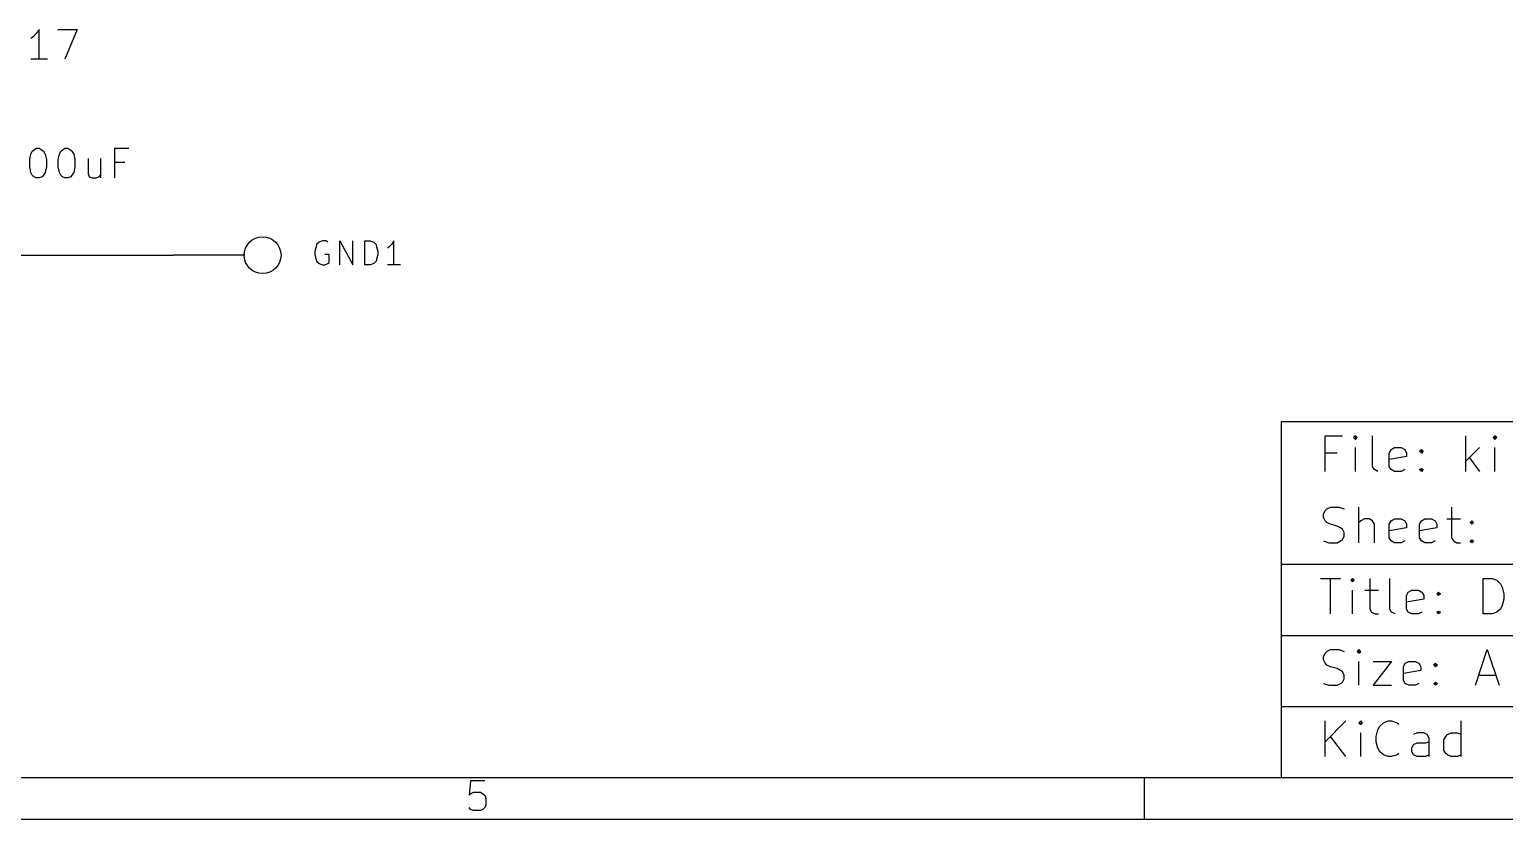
# Model space of a CAD drawing. Extents: x 4000 to 161350, y 4000 to 113000.
# Drawn here: x 97575 to 122410, y 4000 to 17300 of the extents above; entities that cross this region are included whole.
import ezdxf

# ---------------------------------------------------------------- set-up
doc = ezdxf.new("R2010")
doc.units = 0
for name, color, linetype in [('BLACK', 1, 'CONTINUOUS'), ('CYAN', 4, 'CONTINUOUS'), ('GREEN', 3, 'CONTINUOUS'), ('RED', 5, 'CONTINUOUS')]:
    doc.layers.add(name, color=color, linetype=linetype)

msp = doc.modelspace()

# ---------------------------------------------------------------- linework, layer by layer
at = {"layer": 'BLACK'}
for p, q in [((118650, 10700), (118650, 4700)), ((118650, 10700), (160650, 10700)), ((118650, 10700), (160650, 10700)), ((119390, 9860), (119390, 10460)), ((119390, 10460), (119680, 10460)), ((119900, 10460), (119870, 10430)), ((119930, 10430), (119900, 10460)), ((119900, 10460), (119900, 10400)), ((120190, 9940), (120190, 10460)), ((121760, 9860), (121760, 10460)), ((122250, 10460), (122220, 10430)), ((122280, 10430), (122250, 10460)), ((122250, 10460), (122250, 10400)), ((119870, 10430), (119900, 10400)), ((119900, 10400), (119930, 10430)), ((119900, 9860), (119900, 10260)), ((120470, 10170), (120500, 10230)), ((120500, 10230), (120560, 10260)), ((120560, 10260), (120670, 10260)), ((120670, 10260), (120730, 10230)), ((120730, 10230), (120760, 10170)), ((120980, 10200), (121010, 10230)), ((121010, 10170), (120980, 10200)), ((121010, 10230), (121040, 10200)), ((121010, 10230), (121010, 10170)), ((121040, 10200), (121010, 10170)), ((121990, 10260), (121760, 10030)), ((122220, 10430), (122250, 10400)), ((122250, 10400), (122280, 10430)), ((122250, 9860), (122250, 10260)), ((119590, 10170), (119390, 10170)), ((120220, 9890), (120190, 9940)), ((120470, 9940), (120470, 10170)), ((120760, 10110), (120470, 10060)), ((120500, 9890), (120470, 9940)), ((120760, 10170), (120760, 10110)), ((121820, 10090), (121990, 9860)), ((120280, 9860), (120220, 9890)), ((120560, 9860), (120500, 9890)), ((120670, 9860), (120560, 9860)), ((120730, 9890), (120670, 9860)), ((120980, 9890), (121010, 9910)), ((121010, 9860), (120980, 9890)), ((121010, 9910), (121040, 9890)), ((121010, 9910), (121010, 9860)), ((121040, 9890), (121010, 9860)), ((119360, 9140), (119390, 9200)), ((119390, 9200), (119420, 9230)), ((119420, 9230), (119480, 9260)), ((119480, 9260), (119620, 9260)), ((119620, 9260), (119710, 9230)), ((119960, 8660), (119960, 9260)), ((121520, 9260), (121520, 8740)), ((119360, 9090), (119360, 9140)), ((119390, 9030), (119360, 9090)), ((119420, 9000), (119390, 9030)), ((119480, 8970), (119420, 9000)), ((119590, 8940), (119480, 8970)), ((119990, 9030), (119960, 9000)), ((120050, 9060), (119990, 9030)), ((120130, 9060), (120050, 9060)), ((120190, 9030), (120130, 9060)), ((120220, 8970), (120190, 9030)), ((120220, 8660), (120220, 8970)), ((120470, 8970), (120500, 9030)), ((120470, 8740), (120470, 8970)), ((120500, 9030), (120560, 9060)), ((120560, 9060), (120670, 9060)), ((120670, 9060), (120730, 9030)), ((120730, 9030), (120760, 8970)), ((120760, 8970), (120760, 8910)), ((120980, 8970), (121010, 9030)), ((120980, 8740), (120980, 8970)), ((121010, 9030), (121070, 9060)), ((121070, 9060), (121180, 9060)), ((121180, 9060), (121240, 9030)), ((121240, 9030), (121270, 8970)), ((121270, 8970), (121270, 8910)), ((121440, 9060), (121670, 9060)), ((121830, 9000), (121860, 9030)), ((121860, 8970), (121830, 9000)), ((121860, 9030), (121890, 9000)), ((121860, 9030), (121860, 8970)), ((121890, 9000), (121860, 8970)), ((119650, 8910), (119590, 8940)), ((119680, 8890), (119650, 8910)), ((119650, 8690), (119680, 8710)), ((119710, 8830), (119680, 8890)), ((119680, 8710), (119710, 8770)), ((119710, 8770), (119710, 8830)), ((120760, 8910), (120470, 8860)), ((120500, 8690), (120470, 8740)), ((121270, 8910), (120980, 8860)), ((121010, 8690), (120980, 8740)), ((121520, 8740), (121550, 8690)), ((121830, 8690), (121860, 8710)), ((121860, 8710), (121890, 8690)), ((121860, 8710), (121860, 8660)), ((119360, 8690), (119450, 8660)), ((119450, 8660), (119590, 8660)), ((119590, 8660), (119650, 8690)), ((120560, 8660), (120500, 8690)), ((120670, 8660), (120560, 8660)), ((120730, 8690), (120670, 8660)), ((121070, 8660), (121010, 8690)), ((121180, 8660), (121070, 8660)), ((121240, 8690), (121180, 8660)), ((121550, 8690), (121610, 8660)), ((121610, 8660), (121670, 8660)), ((121860, 8660), (121830, 8690)), ((121890, 8690), (121860, 8660)), ((118650, 8300), (160650, 8300)), ((119310, 8060), (119650, 8060)), ((119480, 7460), (119480, 8060)), ((119850, 8060), (119820, 8030)), ((119820, 8030), (119850, 8000)), ((119880, 8030), (119850, 8060)), ((119850, 8060), (119850, 8000)), ((119850, 8000), (119880, 8030)), ((120140, 8060), (120140, 7540)), ((120480, 7540), (120480, 8060)), ((122050, 7460), (122050, 8060)), ((122050, 8060), (122200, 8060)), ((122200, 8060), (122280, 8030)), ((122280, 8030), (122340, 7970)), ((122340, 7970), (122370, 7910)), ((119850, 7460), (119850, 7860)), ((120060, 7860), (120290, 7860)), ((120760, 7770), (120790, 7830)), ((120760, 7540), (120760, 7770)), ((121050, 7710), (120760, 7660)), ((120790, 7830), (120850, 7860)), ((120850, 7860), (120960, 7860)), ((120960, 7860), (121020, 7830)), ((121020, 7830), (121050, 7770)), ((121050, 7770), (121050, 7710)), ((121270, 7800), (121300, 7830)), ((121300, 7770), (121270, 7800)), ((121300, 7830), (121330, 7800)), ((121300, 7830), (121300, 7770)), ((121330, 7800), (121300, 7770)), ((122370, 7910), (122400, 7800)), ((122400, 7710), (122370, 7600)), ((122400, 7800), (122400, 7710)), ((120140, 7540), (120170, 7490)), ((120170, 7490), (120230, 7460)), ((120230, 7460), (120290, 7460)), ((120510, 7490), (120480, 7540)), ((120570, 7460), (120510, 7490)), ((120790, 7490), (120760, 7540)), ((120850, 7460), (120790, 7490)), ((120960, 7460), (120850, 7460)), ((121020, 7490), (120960, 7460)), ((121270, 7490), (121300, 7510)), ((121300, 7460), (121270, 7490)), ((121300, 7510), (121330, 7490)), ((121300, 7510), (121300, 7460)), ((121330, 7490), (121300, 7460)), ((122200, 7460), (122050, 7460)), ((122280, 7490), (122200, 7460)), ((122340, 7540), (122280, 7490)), ((122370, 7600), (122340, 7540)), ((118650, 7100), (160650, 7100)), ((119360, 6740), (119390, 6800)), ((119360, 6690), (119360, 6740)), ((119390, 6800), (119420, 6830)), ((119420, 6830), (119480, 6860)), ((119480, 6860), (119620, 6860)), ((119620, 6860), (119710, 6830)), ((119960, 6860), (119930, 6830)), ((119930, 6830), (119960, 6800)), ((119990, 6830), (119960, 6860)), ((119960, 6860), (119960, 6800)), ((119960, 6800), (119990, 6830)), ((121920, 6260), (122120, 6860)), ((122120, 6860), (122320, 6260)), ((119390, 6630), (119360, 6690)), ((119420, 6600), (119390, 6630)), ((119480, 6570), (119420, 6600)), ((119590, 6540), (119480, 6570)), ((119650, 6510), (119590, 6540)), ((119680, 6490), (119650, 6510)), ((119710, 6430), (119680, 6490)), ((119960, 6260), (119960, 6660)), ((120200, 6660), (120510, 6660)), ((120510, 6660), (120200, 6260)), ((120710, 6570), (120740, 6630)), ((120710, 6340), (120710, 6570)), ((121000, 6510), (120710, 6460)), ((120740, 6630), (120800, 6660)), ((120800, 6660), (120910, 6660)), ((120910, 6660), (120970, 6630)), ((120970, 6630), (121000, 6570)), ((121000, 6570), (121000, 6510)), ((121220, 6600), (121250, 6630)), ((121250, 6570), (121220, 6600)), ((121250, 6630), (121280, 6600)), ((121250, 6630), (121250, 6570)), ((121280, 6600), (121250, 6570)), ((119360, 6290), (119450, 6260)), ((119450, 6260), (119590, 6260)), ((119590, 6260), (119650, 6290)), ((119650, 6290), (119680, 6310)), ((119680, 6310), (119710, 6370)), ((119710, 6370), (119710, 6430)), ((120200, 6260), (120510, 6260)), ((120740, 6290), (120710, 6340)), ((120800, 6260), (120740, 6290)), ((120910, 6260), (120800, 6260)), ((120970, 6290), (120910, 6260)), ((121220, 6290), (121250, 6310)), ((121250, 6260), (121220, 6290)), ((121250, 6310), (121280, 6290)), ((121250, 6310), (121250, 6260)), ((121280, 6290), (121250, 6260)), ((121970, 6430), (122260, 6430)), ((118650, 5900), (160650, 5900)), ((119390, 5060), (119390, 5660)), ((119740, 5660), (119390, 5310)), ((119990, 5660), (119960, 5630)), ((119960, 5630), (119990, 5600)), ((120020, 5630), (119990, 5660)), ((119990, 5660), (119990, 5600)), ((119990, 5600), (120020, 5630)), ((120250, 5400), (120280, 5510)), ((120280, 5510), (120310, 5570)), ((120310, 5570), (120370, 5630)), ((120370, 5630), (120450, 5660)), ((120450, 5660), (120510, 5660)), ((120510, 5660), (120600, 5630)), ((120600, 5630), (120630, 5600)), ((121680, 5060), (121680, 5660)), ((119740, 5060), (119480, 5400)), ((119990, 5060), (119990, 5460)), ((120250, 5310), (120250, 5400)), ((120280, 5200), (120250, 5310)), ((120850, 5200), (120880, 5260)), ((120940, 5460), (120880, 5430)), ((120880, 5260), (120940, 5290)), ((121050, 5460), (120940, 5460)), ((120940, 5290), (121080, 5290)), ((121110, 5430), (121050, 5460)), ((121080, 5290), (121140, 5310)), ((121140, 5370), (121110, 5430)), ((121140, 5060), (121140, 5370)), ((121390, 5340), (121420, 5400)), ((121390, 5170), (121390, 5340)), ((121420, 5400), (121450, 5430)), ((121450, 5430), (121510, 5460)), ((121510, 5460), (121620, 5460)), ((121620, 5460), (121680, 5430)), ((120310, 5140), (120280, 5200)), ((120370, 5090), (120310, 5140)), ((120450, 5060), (120370, 5090)), ((120510, 5060), (120450, 5060)), ((120600, 5090), (120510, 5060)), ((120630, 5110), (120600, 5090)), ((120850, 5140), (120850, 5200)), ((120880, 5090), (120850, 5140)), ((120940, 5060), (120880, 5090)), ((121080, 5060), (120940, 5060)), ((121140, 5090), (121080, 5060)), ((121420, 5110), (121390, 5170)), ((121450, 5090), (121420, 5110)), ((121510, 5060), (121450, 5090)), ((121620, 5060), (121510, 5060)), ((121680, 5090), (121620, 5060)), ((160650, 4700), (4700, 4700)), ((105000, 4650), (104980, 4410)), ((105240, 4650), (105000, 4650)), ((116350, 4000), (116350, 4700)), ((104980, 4410), (105000, 4430)), ((105000, 4430), (105050, 4460)), ((105050, 4460), (105170, 4460)), ((105170, 4460), (105210, 4430)), ((105210, 4430), (105240, 4410)), ((105240, 4410), (105260, 4360)), ((105260, 4240), (105240, 4200)), ((105260, 4360), (105260, 4240)), ((161350, 4000), (4000, 4000)), ((105000, 4170), (104980, 4200)), ((105050, 4150), (105000, 4170)), ((105170, 4150), (105050, 4150)), ((105210, 4170), (105170, 4150)), ((105240, 4200), (105210, 4170))]:
    msp.add_line(p, q, dxfattribs=at)
at = {"layer": 'CYAN'}
for p, q in [((97640, 17180), (97600, 17150)), ((97690, 17230), (97640, 17180)), ((97740, 17300), (97690, 17230)), ((97740, 16800), (97740, 17300)), ((98050, 17300), (98380, 17300)), ((98380, 17300), (98170, 16800)), ((97880, 16800), (97600, 16800)), ((97580, 15110), (97600, 15200)), ((97600, 15200), (97620, 15250)), ((97620, 15250), (97650, 15270)), ((97650, 15270), (97690, 15300)), ((97690, 15300), (97740, 15300)), ((97740, 15300), (97790, 15270)), ((97790, 15270), (97810, 15250)), ((97810, 15250), (97840, 15200)), ((97840, 15200), (97860, 15110)), ((98060, 15110), (98080, 15200)), ((98080, 15200), (98100, 15250)), ((98100, 15250), (98130, 15270)), ((98130, 15270), (98170, 15300)), ((98170, 15300), (98220, 15300)), ((98220, 15300), (98270, 15270)), ((98270, 15270), (98290, 15250)), ((98290, 15250), (98320, 15200)), ((98320, 15200), (98340, 15110)), ((99010, 14800), (99010, 15300)), ((99010, 15300), (99250, 15300)), ((97580, 14990), (97580, 15110)), ((97600, 14890), (97580, 14990)), ((97860, 14990), (97840, 14890)), ((97860, 15110), (97860, 14990)), ((98060, 14990), (98060, 15110)), ((98080, 14890), (98060, 14990)), ((98340, 14990), (98320, 14890)), ((98340, 15110), (98340, 14990)), ((98560, 15130), (98560, 14870)), ((98770, 15130), (98770, 14800)), ((99180, 15060), (99010, 15060)), ((97620, 14850), (97600, 14890)), ((97650, 14820), (97620, 14850)), ((97690, 14800), (97650, 14820)), ((97740, 14800), (97690, 14800)), ((97790, 14820), (97740, 14800)), ((97810, 14850), (97790, 14820)), ((97840, 14890), (97810, 14850)), ((98100, 14850), (98080, 14890)), ((98130, 14820), (98100, 14850)), ((98170, 14800), (98130, 14820)), ((98220, 14800), (98170, 14800)), ((98270, 14820), (98220, 14800)), ((98290, 14850), (98270, 14820)), ((98320, 14890), (98290, 14850)), ((98560, 14870), (98580, 14820)), ((98580, 14820), (98630, 14800)), ((98630, 14800), (98700, 14800)), ((98700, 14800), (98750, 14820)), ((98750, 14820), (98770, 14850)), ((102410, 13680), (102400, 13640)), ((102450, 13720), (102410, 13680)), ((102510, 13740), (102450, 13720)), ((102570, 13740), (102510, 13740)), ((102600, 13720), (102570, 13740)), ((102800, 13340), (102800, 13740)), ((102800, 13740), (103020, 13340)), ((103020, 13340), (103020, 13740)), ((103220, 13340), (103220, 13740)), ((103220, 13740), (103310, 13740)), ((103310, 13740), (103370, 13720)), ((103370, 13720), (103410, 13680)), ((103410, 13680), (103420, 13640)), ((103670, 13680), (103630, 13640)), ((103710, 13740), (103670, 13680)), ((103710, 13340), (103710, 13740)), ((102400, 13640), (102380, 13570)), ((102380, 13570), (102380, 13510)), ((102380, 13510), (102400, 13430)), ((102400, 13430), (102410, 13400)), ((102620, 13510), (102550, 13510)), ((102620, 13380), (102620, 13510)), ((103420, 13430), (103410, 13400)), ((103420, 13640), (103440, 13570)), ((103440, 13510), (103420, 13430)), ((103440, 13570), (103440, 13510)), ((103630, 13640), (103600, 13620)), ((102410, 13400), (102450, 13360)), ((102450, 13360), (102510, 13340)), ((102510, 13340), (102550, 13340)), ((102550, 13340), (102600, 13360)), ((102600, 13360), (102620, 13380)), ((103310, 13340), (103220, 13340)), ((103370, 13360), (103310, 13340)), ((103410, 13400), (103370, 13360)), ((103820, 13340), (103600, 13340))]:
    msp.add_line(p, q, dxfattribs=at)
at = {"layer": 'GREEN'}
msp.add_line((63000, 13500), (100000, 13500), dxfattribs=at)
at = {"layer": 'RED'}
for p, q in [((101000, 13500), (100000, 13500)), ((101200, 13500), (101000, 13500))]:
    msp.add_line(p, q, dxfattribs=at)
msp.add_circle((101500, 13500), 310, dxfattribs=at)

doc.saveas('drawing.dxf')
